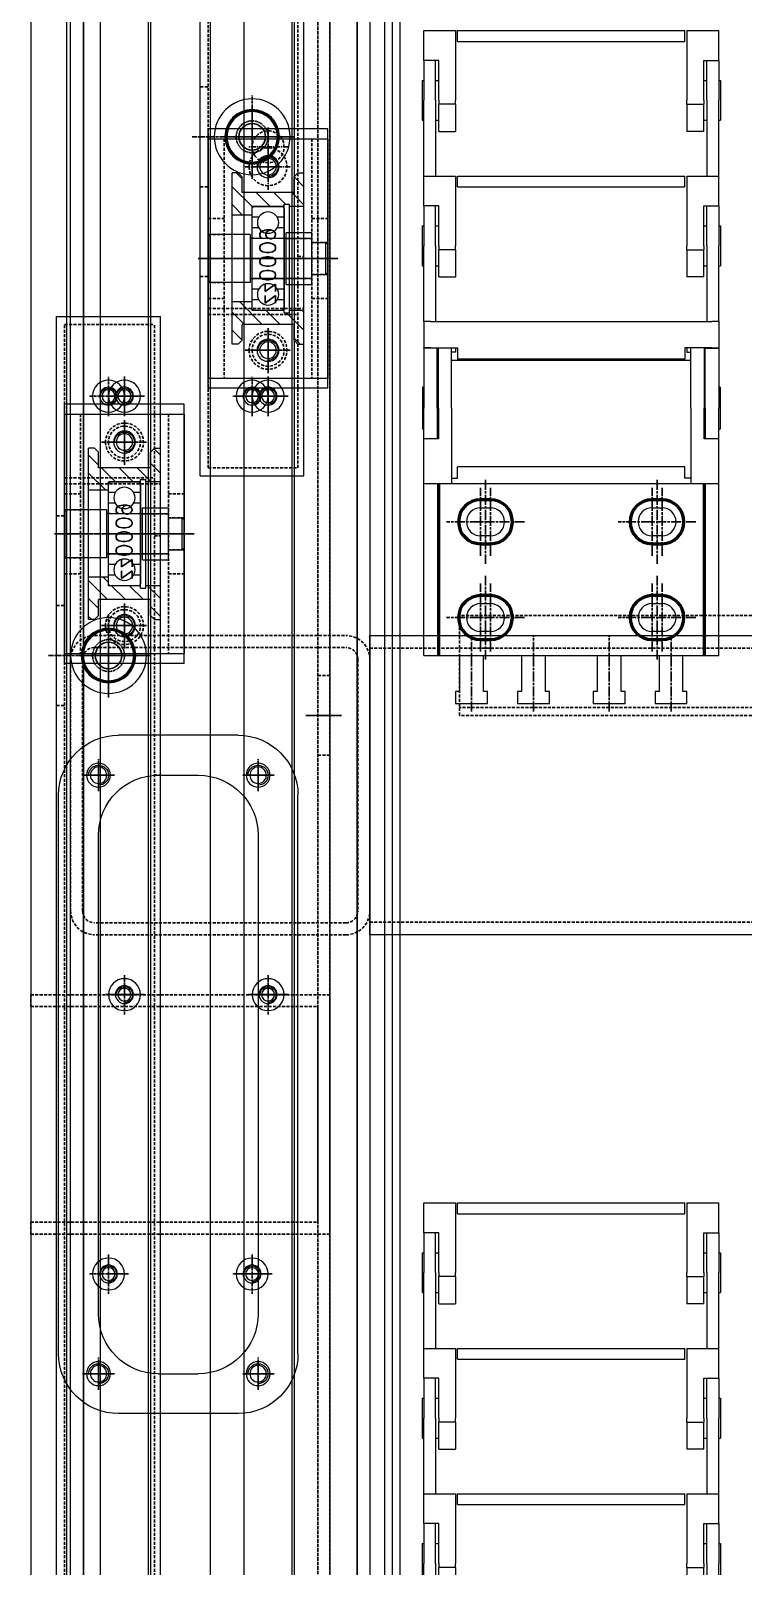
# Model space of a CAD drawing. Header units: millimetres. Extents: x -32759 to 129432, y 390 to 54305.
# Drawn here: x 20307 to 20485.6, y 25513.6 to 25898.5 of the extents above; entities that cross this region are included whole.
import ezdxf

# ---------------------------------------------------------------- set-up
doc = ezdxf.new("R2010")
doc.units = ezdxf.units.MM
for name, pattern in [('CENTER', [2, 1.25, -0.25, 0.25, -0.25]), ('CHAIN', [0.3543, 0.2362, -0.0295, 0.0591, -0.0295]), ('HIDDEN', [0.375, 0.25, -0.125])]:
    doc.linetypes.add(name, pattern=pattern)
for name, color, linetype in [('01-CENTER', 1, 'CENTER'), ('CL', 1, 'CENTER'), ('FL', 3, 'Continuous'), ('HL', 2, 'HIDDEN')]:
    doc.layers.add(name, color=color, linetype=linetype)
doc.layers.add('_BODY', color=7, linetype='Continuous', lineweight=13)
doc.styles.add('ROAMNS', font='romans.shx', dxfattribs={"width": 0.8, "bigfont": 'whgtxt.shx'})
doc.styles.get("Standard").update_dxf_attribs({"font": 'arial.ttf'})
doc.styles.add('한글', font='romans.shx', dxfattribs={"height": 4, "bigfont": 'whgtxt.shx'})
doc.dimstyles.new('20 작은 한덕_도면칫수', dxfattribs={"dimscale": 20, "dimtxt": 3.3, "dimasz": 3.5, "dimexe": 0.65, "dimexo": 1.25, "dimgap": 1, "dimtad": 1, "dimdec": 0, "dimdsep": 46, "dimtxsty": 'ROAMNS', "dimcen": 0, "dimclrd": 7, "dimclre": 7, "dimclrt": 2, "dimadec": 0, "dimazin": 2, "dimtp": 0.1, "dimtm": 0.1, "dimtfac": 0.71, "dimtdec": 0, "dimtmove": 0, "dimatfit": 3, "dimfxl": 1, "dimlwd": -1, "dimlwe": -1, "dimarcsym": 1})
doc.dimstyles.new('AM_ISO$0', dxfattribs={"dimtxt": 3.5, "dimasz": 3.5, "dimexe": 1, "dimexo": 1, "dimgap": 1.5, "dimtad": 1, "dimdsep": 46, "dimtxsty": 'Standard', "dimcen": 0, "dimclrd": 256, "dimclre": 256, "dimclrt": 2, "dimadec": 0, "dimazin": 2, "dimtp": 0.1, "dimtm": 0.1, "dimtfac": 0.71, "dimtdec": 3, "dimtmove": 0, "dimatfit": 3, "dimfxl": 1, "dimlwd": -1, "dimlwe": -1, "dimarcsym": 1})

# ---------------------------------------------------------------- blocks, each defined once
blk = doc.blocks.new('*D1345')
at = {"color": 7, "linetype": 'ByBlock', "transparency": 16777216}
for p, q in [((97320.9, 13113.96), (97320.9, 13254.97)), ((98295.9, 13113.96), (98295.9, 13254.97)), ((97390.9, 13241.97), (98225.9, 13241.97))]:
    blk.add_line(p, q, dxfattribs=at)
at = {"color": 7, "transparency": 16777216}
for points in [[(97390.9, 13230.3), (97390.9, 13253.64), (97320.9, 13241.97)], [(98225.9, 13230.3), (98225.9, 13253.64), (98295.9, 13241.97)]]:
    blk.add_solid(points, dxfattribs=at)
at = {"layer": 'Defpoints', "color": 0, "transparency": 16777216}
for p in [(98295.9, 13241.97), (97320.9, 13088.96), (98295.9, 13088.96)]:
    blk.add_point(p, dxfattribs=at)
at = {"color": 2, "transparency": 16777216, "insert": (97917.84, 13188.97), "char_height": 66, "attachment_point": 5, "rotation": 180, "style": 'ROAMNS'}
blk.add_mtext('975', dxfattribs=at)
blk = doc.blocks.new('y8ll')
at = {"ltscale": 0.5}
for p, q in [((206532.54, 29889.07), (205707.54, 29889.07)), ((205707.54, 29889.07), (205707.54, 29814.07)), ((205707.54, 29814.07), (206532.54, 29814.07))]:
    blk.add_line(p, q, dxfattribs=at)
at = {"layer": 'HL', "ltscale": 3}
for p, q in [((205707.54, 29885.87), (206532.54, 29885.87)), ((205707.54, 29817.27), (206532.54, 29817.27))]:
    blk.add_line(p, q, dxfattribs=at)
blk = doc.blocks.new('78E4TWT')
at = {"ltscale": 0.5}
for p, q in [((199299.89, 17897.84), (196019.89, 17897.84)), ((196019.89, 17822.84), (199299.89, 17822.84))]:
    blk.add_line(p, q, dxfattribs=at)
at = {"layer": 'HL', "ltscale": 3}
for p, q in [((196019.89, 17894.64), (199299.89, 17894.64)), ((196019.89, 17826.04), (199299.89, 17826.04))]:
    blk.add_line(p, q, dxfattribs=at)
blk = doc.blocks.new('78544')
at = {"color": 0, "rotation": 90}
blk.add_blockref('y8ll', (222093.38, -183563.49), dxfattribs=at)
blk.add_blockref('78E4TWT', (-6405.58, 4246.21))
blk = doc.blocks.new('R6WRWT')
at = {"ltscale": 0.5}
for p, q in [((208028.26, 17762.34), (205958.26, 17762.34)), ((205958.26, 17687.34), (208028.26, 17687.34))]:
    blk.add_line(p, q, dxfattribs=at)
at = {"layer": 'HL', "ltscale": 3}
for p, q in [((205958.26, 17759.14), (208028.26, 17759.14)), ((205958.26, 17690.54), (208028.26, 17690.54))]:
    blk.add_line(p, q, dxfattribs=at)
blk = doc.blocks.new('T7ETT')
at = {"ltscale": 0.5}
for p, q in [((208158.87, 18593.09), (206535.87, 18593.09)), ((206535.87, 18593.09), (206535.87, 18518.09)), ((206535.87, 18518.09), (208158.87, 18518.09))]:
    blk.add_line(p, q, dxfattribs=at)
at = {"layer": 'HL', "ltscale": 3}
for p, q in [((206535.87, 18589.89), (208158.87, 18589.89)), ((206535.87, 18521.29), (208158.87, 18521.29))]:
    blk.add_line(p, q, dxfattribs=at)
blk = doc.blocks.new('tyudrt')
at = {"layer": 'HL', "ltscale": 3}
for p, q in [((311320.86, 131.85), (311383.86, 131.85)), ((311320.86, 128.85), (311383.86, 128.85)), ((311314.86, 62.85), (311314.86, 125.85)), ((311317.86, 62.85), (311317.86, 125.85)), ((311386.86, 125.85), (311386.86, 62.85)), ((311389.86, 125.85), (311389.86, 62.85)), ((311383.86, 59.85), (311320.86, 59.85)), ((311383.86, 56.85), (311320.86, 56.85))]:
    blk.add_line(p, q, dxfattribs=at)
for centre, radius, start, end in [((311320.86, 125.85), 6, 90, 180), ((311383.86, 125.85), 6, 0, 90), ((311320.86, 125.85), 3, 90, 180), ((311383.86, 125.85), 3, 0, 90), ((311320.86, 62.85), 6, 180, 270), ((311320.86, 62.85), 3, 180, 270), ((311383.86, 62.85), 6, 270, 0), ((311383.86, 62.85), 3, 270, 0)]:
    blk.add_arc(centre, radius, start, end, dxfattribs=at)
blk = doc.blocks.new('574534')
at = {"rotation": 90}
blk.add_blockref('T7ETT', (212886.91, -187231.41), dxfattribs=at)
at = {"color": 0, "rotation": 90}
blk.add_blockref('y8ll', (224182.89, -186403.08), dxfattribs=at)
blk.add_blockref('R6WRWT', (-13044.44, 1542.12))
at = {"xscale": -1}
blk.add_blockref('tyudrt', (505683.68, 19172.62), dxfattribs=at)
blk = doc.blocks.new('tyrer')
at = {"layer": 'CL', "ltscale": 0.5}
blk.add_line((278569.1, 7588.4), (278569.1, 7582.4), dxfattribs=at)
at = {"layer": 'HL', "ltscale": 3}
for p, q in [((278565.6, 7586.4), (278565.6, 7584.4)), ((278572.6, 7586.4), (278572.6, 7584.4))]:
    blk.add_line(p, q, dxfattribs=at)
blk = doc.blocks.new('uytyutyu')
at = {"layer": 'HL', "ltscale": 3}
for p, q in [((278638.26, 7512.39), (278638.26, 7537.39)), ((278718.26, 7537.39), (278638.26, 7537.39)), ((278716.26, 7514.39), (278716.26, 7537.39)), ((278718.26, 7512.39), (278718.26, 7537.39)), ((278716.26, 7514.39), (278638.26, 7514.39)), ((278718.26, 7512.39), (278638.26, 7512.39))]:
    blk.add_line(p, q, dxfattribs=at)
at = {"rotation": 90}
blk.add_blockref('tyrer', (286302.66, -271042.71), dxfattribs=at)
blk = doc.blocks.new('845e5')
at = {"ltscale": 0.5}
for p, q in [((253180.46, 54334.95), (254580.46, 54334.95)), ((253180.46, 54333.04), (254580.46, 54333.04)), ((253180.46, 54331.11), (254580.46, 54331.11))]:
    blk.add_line(p, q, dxfattribs=at)
at = {"xscale": -1, "rotation": 270}
blk.add_blockref('uytyutyu', (246863.06, -224288.38), dxfattribs=at)
blk = doc.blocks.new('A$C3030005A')
for p, q in [((0, 74.3), (0, 72.55)), ((0, 74.3), (6.59, 74.3)), ((6.69, 74.3), (6.59, 74.3)), ((6.59, 72.55), (6.59, 74.3)), ((6.69, 74.3), (21.69, 74.3)), ((6.69, 70.9), (6.69, 74.3)), ((16.44, 74.6), (26.94, 74.6)), ((16.44, 74.6), (16.44, 74.3)), ((29.39, 74.3), (21.69, 74.3)), ((26.94, 74.6), (26.94, 74.3)), ((40.69, 74.3), (29.39, 74.3)), ((29.39, 74.3), (29.39, 70.6)), ((83.69, 74.3), (40.69, 74.3)), ((40.69, 74.3), (40.69, 0.3)), ((83.69, 0.3), (83.69, 74.3)), ((0, 2.05), (0, 72.55)), ((6.59, 72.55), (6.59, 65.8)), ((6.59, 70.9), (6.69, 70.9)), ((6.59, 70.6), (21.69, 70.6)), ((21.69, 70.9), (6.69, 70.9)), ((7.69, 70.6), (7.69, 70.9)), ((9.69, 70.6), (9.69, 70.9)), ((16.44, 70.9), (16.44, 70.6)), ((21.69, 70.9), (29.39, 70.9)), ((29.39, 70.6), (21.69, 70.6)), ((26.94, 70.9), (26.94, 70.6)), ((21.69, 67.3), (6.59, 67.3)), ((6.59, 66.3), (7.69, 66.3)), ((6.59, 65.8), (9.44, 65.8)), ((7.69, 66.3), (7.69, 67.3)), ((9.44, 65.8), (9.44, 8.8)), ((9.69, 7.3), (9.69, 67.3)), ((21.69, 67.3), (40.69, 67.3)), ((39.29, 65.8), (36.44, 65.8)), ((36.44, 65.8), (36.44, 8.8)), ((39.29, 67.3), (39.29, 65.8)), ((92.69, 66.3), (92.69, 65.3)), ((95.69, 66.3), (92.69, 66.3)), ((95.69, 58.3), (95.69, 66.3)), ((92.69, 65.3), (83.69, 65.3)), ((46.69, 57.55), (46.69, 60.05)), ((53.69, 60.05), (53.69, 57.55)), ((70.69, 57.55), (70.69, 60.05)), ((77.69, 60.05), (77.69, 57.55)), ((83.69, 59.3), (92.69, 59.3)), ((92.69, 59.3), (92.69, 58.3)), ((92.69, 58.3), (95.69, 58.3)), ((92.69, 50.8), (92.69, 49.8)), ((95.69, 50.8), (92.69, 50.8)), ((95.69, 42.8), (95.69, 50.8)), ((92.69, 49.8), (83.69, 49.8)), ((83.69, 43.8), (92.69, 43.8)), ((92.69, 43.8), (92.69, 42.8)), ((92.69, 42.8), (95.69, 42.8)), ((92.69, 30.8), (83.69, 30.8)), ((92.69, 31.8), (92.69, 30.8)), ((95.69, 31.8), (92.69, 31.8)), ((95.69, 23.8), (95.69, 31.8)), ((83.69, 24.8), (92.69, 24.8)), ((92.69, 24.8), (92.69, 23.8)), ((92.69, 23.8), (95.69, 23.8)), ((46.69, 14.55), (46.69, 17.05)), ((53.69, 17.05), (53.69, 14.55)), ((70.69, 14.55), (70.69, 17.05)), ((77.69, 17.05), (77.69, 14.55)), ((92.69, 16.3), (92.69, 15.3)), ((95.69, 16.3), (92.69, 16.3)), ((95.69, 8.3), (95.69, 16.3)), ((92.69, 15.3), (83.69, 15.3)), ((6.59, 8.8), (9.44, 8.8)), ((6.59, 2.05), (6.59, 8.8)), ((6.59, 8.3), (7.69, 8.3)), ((7.69, 8.3), (7.69, 7.3)), ((39.29, 8.8), (36.44, 8.8)), ((39.29, 7.3), (39.29, 8.8)), ((83.69, 9.3), (92.69, 9.3)), ((92.69, 9.3), (92.69, 8.3)), ((92.69, 8.3), (95.69, 8.3)), ((21.69, 7.3), (6.59, 7.3)), ((21.69, 4), (6.59, 4)), ((7.69, 4), (7.69, 3.7)), ((9.69, 3.7), (9.69, 4)), ((16.44, 4), (16.44, 3.7)), ((21.69, 7.3), (40.69, 7.3)), ((21.69, 4), (29.39, 4)), ((26.94, 4), (26.94, 3.7)), ((29.39, 4), (29.39, 0.3)), ((0, 2.05), (0, 0.3)), ((0, 0.3), (6.59, 0.3)), ((6.59, 3.7), (6.69, 3.7)), ((6.59, 2.05), (6.59, 0.3)), ((6.69, 0.3), (6.59, 0.3)), ((6.69, 3.7), (6.69, 0.3)), ((21.69, 3.7), (6.69, 3.7)), ((6.69, 0.3), (21.69, 0.3)), ((16.44, 0.3), (16.44, 0)), ((21.69, 3.7), (29.39, 3.7)), ((29.39, 0.3), (21.69, 0.3)), ((26.94, 0.3), (26.94, 0)), ((40.69, 0.3), (29.39, 0.3)), ((83.69, 0.3), (40.69, 0.3)), ((16.44, 0), (26.94, 0))]:
    blk.add_line(p, q)
at = {"lineweight": 50}
for p, q in [((40.69, 70.6), (83.69, 70.6)), ((44.69, 60.05), (44.69, 57.55)), ((55.69, 57.55), (55.69, 60.05)), ((68.69, 60.05), (68.69, 57.55)), ((79.69, 57.55), (79.69, 60.05)), ((44.69, 17.05), (44.69, 14.55)), ((55.69, 14.55), (55.69, 17.05)), ((68.69, 17.05), (68.69, 14.55)), ((79.69, 14.55), (79.69, 17.05)), ((40.69, 4), (83.69, 4))]:
    blk.add_line(p, q, dxfattribs=at)
for centre, start, end in [((50.19, 60.05), 0, 180), ((74.19, 60.05), 0, 180), ((50.19, 57.55), 180, 0), ((74.19, 57.55), 180, 0), ((50.19, 17.05), 0, 180), ((74.19, 17.05), 0, 180), ((50.19, 14.55), 180, 0), ((74.19, 14.55), 180, 0)]:
    blk.add_arc(centre, 5.5, start, end, dxfattribs=at)
for centre, start, end in [((50.19, 60.05), 0, 180), ((74.19, 60.05), 0, 180), ((50.19, 57.55), 180, 0), ((74.19, 57.55), 180, 0), ((50.19, 17.05), 0, 180), ((74.19, 17.05), 0, 180), ((50.19, 14.55), 180, 0), ((74.19, 14.55), 180, 0)]:
    blk.add_arc(centre, 3.5, start, end)
at = {"layer": '01-CENTER', "linetype": 'CHAIN', "ltscale": 10.556371}
for p, q in [((50.19, 68.55), (50.19, 49.05)), ((74.19, 68.55), (74.19, 49.05)), ((97.69, 62.3), (78.69, 62.3)), ((39.69, 58.8), (60.69, 58.8)), ((58.69, 60.05), (41.69, 60.05)), ((63.69, 58.8), (84.69, 58.8)), ((82.69, 60.05), (65.69, 60.05)), ((58.69, 57.55), (41.69, 57.55)), ((82.69, 57.55), (65.69, 57.55)), ((97.69, 46.8), (78.69, 46.8)), ((97.69, 27.8), (78.69, 27.8)), ((50.19, 25.55), (50.19, 6.05)), ((74.19, 25.55), (74.19, 6.05)), ((39.69, 15.8), (60.69, 15.8)), ((58.69, 17.05), (41.69, 17.05)), ((63.69, 15.8), (84.69, 15.8)), ((82.69, 17.05), (65.69, 17.05)), ((58.69, 14.55), (41.69, 14.55)), ((82.69, 14.55), (65.69, 14.55)), ((97.69, 12.3), (78.69, 12.3))]:
    blk.add_line(p, q, dxfattribs=at)
blk = doc.blocks.new('A$C5B6D2EAE')
for p, q in [((0, 66.4), (0, 74.4)), ((7.45, 74.4), (0, 74.4)), ((7.45, 70.6), (7.45, 74.4)), ((7.45, 74.4), (17.45, 74.4)), ((12.45, 74.8), (22.45, 74.8)), ((12.45, 74.4), (12.45, 74.8)), ((36.45, 74.4), (17.45, 74.4)), ((22.45, 74.4), (22.45, 74.8)), ((17.45, 71.4), (7.45, 71.4)), ((17.45, 70.6), (7.45, 70.6)), ((12.45, 70.6), (12.45, 71.4)), ((17.45, 71.4), (36.45, 71.4)), ((17.45, 70.6), (18.45, 70.6)), ((25.24, 70.6), (18.45, 70.6)), ((18.45, 66.4), (18.45, 70.6)), ((22.45, 70.6), (22.45, 71.4)), ((25.24, 70.6), (25.24, 66.4)), ((0, 66.4), (17.45, 66.4)), ((0, 8.9), (0, 65.9)), ((2.7, 65.9), (0, 65.9)), ((2.7, 8.9), (2.7, 65.9)), ((18.45, 66.4), (17.45, 66.4)), ((18.45, 66.4), (25.24, 66.4)), ((2.7, 8.9), (0, 8.9)), ((0, 0.4), (0, 8.4)), ((0, 8.4), (17.45, 8.4)), ((18.45, 8.4), (17.45, 8.4)), ((18.45, 8.4), (25.24, 8.4)), ((18.45, 8.4), (18.45, 4.2)), ((25.24, 4.2), (25.24, 8.4)), ((17.45, 4.2), (7.45, 4.2)), ((7.45, 4.2), (7.45, 0.4)), ((12.45, 3.4), (12.45, 4.2)), ((17.45, 4.2), (18.45, 4.2)), ((25.24, 4.2), (18.45, 4.2)), ((22.45, 3.4), (22.45, 4.2)), ((7.45, 0.4), (0, 0.4)), ((17.45, 3.4), (7.45, 3.4)), ((7.45, 0.4), (17.45, 0.4)), ((12.45, 0), (12.45, 0.4)), ((12.45, 0), (22.45, 0)), ((17.45, 3.4), (36.45, 3.4)), ((36.45, 0.4), (17.45, 0.4)), ((22.45, 0), (22.45, 0.4))]:
    blk.add_line(p, q)
blk = doc.blocks.new('ydthftf')
at = {"ltscale": 0.5, "xscale": -1}
for name, p in [('A$C5B6D2EAE', (254195.34, 54482.11)), ('A$C5B6D2EAE', (254231.79, 54482.11)), ('A$C5B6D2EAE', (254268.24, 54482.11)), ('A$C3030005A', (254489.15, 54482.21)), ('A$C5B6D2EAE', (254525.6, 54482.11)), ('A$C5B6D2EAE', (254562.05, 54482.11))]:
    blk.add_blockref(name, p, dxfattribs=at)
blk = doc.blocks.new('68w3rwt')
for name, p in [('845e5', (-37669.98, -150.79)), ('ydthftf', (-37684.98, -292.42))]:
    blk.add_blockref(name, p)
blk = doc.blocks.new('r6qq3rwq')
at = {"ltscale": 0.5}
for radius in [4, 2.25]:
    blk.add_circle((157631.76, 30506.04), radius, dxfattribs=at)
at = {"layer": 'CL', "ltscale": 0.5}
for p, q in [((157631.76, 30511.04), (157631.76, 30501.04)), ((157626.76, 30506.04), (157636.76, 30506.04))]:
    blk.add_line(p, q, dxfattribs=at)
blk = doc.blocks.new('6tuerte')
at = {"ltscale": 0.5}
for p, q in [((158864.39, 29430.98), (159824.39, 29430.98)), ((158864.39, 29418.98), (159824.39, 29418.98))]:
    blk.add_line(p, q, dxfattribs=at)
for p in [(1562.63, -1081.07), (1712.63, -1081.07)]:
    blk.add_blockref('r6qq3rwq', p)
blk = doc.blocks.new('ryuere')
at = {"layer": 'HL', "ltscale": 3}
for p, q in [((-17901.74, 10665.66), (-17901.74, 10667.16)), ((-17841.74, 10665.66), (-17841.74, 10667.16))]:
    blk.add_line(p, q, dxfattribs=at)
blk = doc.blocks.new('tirru')
at = {"layer": 'CL'}
for p, q in [((-18451.74, 9463.76), (-18451.74, 9453.94)), ((-18456.65, 9458.85), (-18446.82, 9458.85))]:
    blk.add_line(p, q, dxfattribs=at)
at = {"layer": 'HL', "ltscale": 3}
blk.add_circle((-18451.74, 9458.85), 4, dxfattribs=at)
blk = doc.blocks.new('r66uru')
at = {"layer": 'CL'}
blk.add_line((-18386.74, 10633.16), (-18386.74, 10639.16), dxfattribs=at)
at = {"layer": 'HL', "ltscale": 3}
for p, q in [((-18399.24, 10635.16), (-18399.24, 10637.16)), ((-18374.24, 10635.16), (-18374.24, 10637.16))]:
    blk.add_line(p, q, dxfattribs=at)
blk = doc.blocks.new('fjffj')
at = {"layer": 'HL', "ltscale": 3}
for p, q in [((-18321.74, 10635.16), (-18321.74, 10637.16)), ((-17921.74, 10635.16), (-17921.74, 10637.16))]:
    blk.add_line(p, q, dxfattribs=at)
blk = doc.blocks.new('tyrttet')
blk.add_circle((200207.9, 17418.07), 6.6)
at = {"layer": 'CL'}
for p, q in [((200207.9, 17426.17), (200207.9, 17409.97)), ((200199.8, 17418.07), (200216, 17418.07))]:
    blk.add_line(p, q, dxfattribs=at)
blk = doc.blocks.new('trtete')
for p, q in [((200122.9, 17402.07), (200122.9, 17428.07)), ((200122.9, 17428.07), (200622.9, 17428.07)), ((200622.9, 17402.07), (200622.9, 17428.07)), ((200122.9, 17402.07), (200622.9, 17402.07))]:
    blk.add_line(p, q)
at = {"layer": 'HL', "ltscale": 3}
for p, q in [((200124.9, 17404.07), (200124.9, 17426.57)), ((200124.9, 17426.57), (200620.9, 17426.57)), ((200163.4, 17404.07), (200163.4, 17426.57)), ((200164.9, 17404.07), (200164.9, 17428.07)), ((200580.9, 17404.07), (200580.9, 17428.07)), ((200582.4, 17404.07), (200582.4, 17426.57)), ((200620.9, 17404.07), (200620.9, 17426.57)), ((200124.9, 17404.07), (200620.9, 17404.07))]:
    blk.add_line(p, q, dxfattribs=at)
at = {"xscale": -1}
for name, p in [('ryuere', (182336.17, 6760.91)), ('r66uru', (182151.17, 6766.91))]:
    blk.add_blockref(name, p, dxfattribs=at)
for name, p in [('ryuere', (218409.64, 6760.91)), ('tirru', (218606.14, 7960.23)), ('tyrttet', (0, -3)), ('tirru', (218657.14, 7960.23)), ('tyrttet', (330, -3)), ('tirru', (218997.14, 7960.23)), ('tirru', (219043.14, 7960.23)), ('fjffj', (218494.64, 6766.91)), ('r66uru', (218594.64, 6766.91))]:
    blk.add_blockref(name, p)
blk = doc.blocks.new('tu7yett')
at = {"ltscale": 0.5}
for radius in [9.5, 6.83, 6.33]:
    blk.add_circle((203705.95, 14336.91), radius, dxfattribs=at)
at = {"layer": 'CL', "ltscale": 0.5}
for p, q in [((203705.95, 14347.41), (203705.95, 14326.41)), ((203695.45, 14336.91), (203716.45, 14336.91))]:
    blk.add_line(p, q, dxfattribs=at)
at = {"layer": 'FL', "ltscale": 0.5}
blk.add_circle((203705.95, 14336.91), 3.32, dxfattribs=at)
at = {"layer": 'HL', "ltscale": 0.5}
blk.add_circle((203705.95, 14336.91), 4, dxfattribs=at)
blk = doc.blocks.new('uiorwe')
blk.add_circle((-18255.47, 8800.93), 2.75)
at = {"layer": 'CL'}
for p, q in [((-18255.47, 8795.18), (-18255.47, 8806.68)), ((-18261.22, 8800.93), (-18249.72, 8800.93))]:
    blk.add_line(p, q, dxfattribs=at)
at = {"layer": 'HL', "ltscale": 3}
blk.add_circle((-18255.47, 8800.93), 4.75, dxfattribs=at)
blk = doc.blocks.new('tyuwtt')
at = {"layer": 'CL'}
blk.add_line((-18535.92, 8734.93), (-18528.92, 8734.93), dxfattribs=at)
at = {"layer": 'HL', "ltscale": 3}
for p, q in [((-18534.42, 8738.93), (-18530.42, 8738.93)), ((-18534.42, 8730.93), (-18530.42, 8730.93))]:
    blk.add_line(p, q, dxfattribs=at)
blk = doc.blocks.new('RERE')
at = {"layer": 'CL'}
blk.add_line((201660.76, 16292.72), (201667.76, 16292.72), dxfattribs=at)
at = {"layer": 'HL', "ltscale": 3}
for p, q in [((201662.26, 16298.72), (201666.26, 16298.72)), ((201662.26, 16286.72), (201666.26, 16286.72))]:
    blk.add_line(p, q, dxfattribs=at)
blk = doc.blocks.new('R6UEWT')
at = {"ltscale": 0.5}
for p, q in [((201575.56, 16344.32), (201575.56, 16374.32)), ((201635.56, 16374.32), (201575.56, 16374.32)), ((201635.56, 16344.32), (201635.56, 16374.32)), ((201635.56, 16344.32), (201575.56, 16344.32))]:
    blk.add_line(p, q, dxfattribs=at)
at = {"layer": 'HL', "ltscale": 3}
for p, q in [((201595.56, 16370.32), (201595.56, 16374.32)), ((201615.56, 16370.32), (201615.56, 16374.32)), ((201635.56, 16370.32), (201575.56, 16370.32)), ((201635.56, 16348.32), (201575.56, 16348.32)), ((201595.56, 16344.32), (201595.56, 16348.32)), ((201615.56, 16344.32), (201615.56, 16348.32))]:
    blk.add_line(p, q, dxfattribs=at)
at = {"extrusion": (0, 0, -1), "zscale": -1, "rotation": 270}
blk.add_blockref('tyuwtt', (-210340.49, -2160.1), dxfattribs=at)
for p in [(219838.03, 7558.39), (219884.03, 7558.39)]:
    blk.add_blockref('uiorwe', p)
at = {"rotation": 90}
blk.add_blockref('RERE', (217898.28, -185317.94), dxfattribs=at)
blk = doc.blocks.new('UTREE')
at = {"ltscale": 0.5}
h = blk.add_hatch(dxfattribs=at)
h.set_pattern_fill('ANSI31', color=1, style=0)
h.paths.add_polyline_path([(201430.48, 16367.01), (201438.48, 16367.01), (201438.48, 16367.61), (201439.83, 16367.61), (201439.83, 16367.01), (201443.48, 16367.01), (201443.48, 16375.51), (201441.98, 16375.51), (201440.98, 16374.51), (201440.98, 16370.51), (201427.98, 16370.51), (201427.98, 16374.51), (201426.98, 16375.51), (201425.48, 16375.51), (201425.48, 16364.91), (201430.48, 16364.91)])
h.paths.add_polyline_path([(201440.98, 16337.51), (201440.98, 16333.51), (201441.98, 16332.51), (201443.48, 16332.51), (201443.48, 16341.01), (201439.83, 16341.01), (201439.83, 16340.41), (201438.48, 16340.41), (201438.48, 16341.01), (201430.48, 16341.01), (201430.48, 16343.11), (201425.48, 16343.11), (201425.48, 16332.51), (201426.98, 16332.51), (201427.98, 16333.51), (201427.98, 16337.51)])
for p, q in [((201425.48, 16375.51), (201425.48, 16332.51)), ((201426.98, 16375.51), (201425.48, 16375.51)), ((201427.98, 16374.51), (201426.98, 16375.51)), ((201441.98, 16375.51), (201440.98, 16374.51)), ((201441.98, 16375.51), (201443.48, 16375.51)), ((201443.48, 16375.51), (201443.48, 16332.51)), ((201427.98, 16374.51), (201427.98, 16370.51)), ((201440.98, 16374.51), (201440.98, 16370.51)), ((201440.98, 16370.51), (201427.98, 16370.51)), ((201438.48, 16367.61), (201438.48, 16340.41)), ((201438.48, 16367.61), (201439.83, 16367.61)), ((201439.83, 16367.61), (201439.83, 16340.41)), ((201430.48, 16364.91), (201425.48, 16364.91)), ((201430.48, 16367.01), (201430.48, 16341.01)), ((201438.48, 16367.01), (201430.48, 16367.01)), ((201443.48, 16367.01), (201439.83, 16367.01)), ((201430.48, 16343.11), (201425.48, 16343.11)), ((201438.48, 16341.01), (201430.48, 16341.01)), ((201443.48, 16341.01), (201439.83, 16341.01)), ((201427.98, 16337.51), (201427.98, 16333.51)), ((201440.98, 16337.51), (201427.98, 16337.51)), ((201438.48, 16340.41), (201439.83, 16340.41)), ((201440.98, 16337.51), (201440.98, 16333.51)), ((201427.98, 16333.51), (201426.98, 16332.51)), ((201440.98, 16333.51), (201441.98, 16332.51)), ((201426.98, 16332.51), (201425.48, 16332.51)), ((201441.98, 16332.51), (201443.48, 16332.51))]:
    blk.add_line(p, q, dxfattribs=at)
at = {"layer": 'CL', "ltscale": 0.5}
blk.add_line((201446.48, 16354.01), (201422.48, 16354.01), dxfattribs=at)
blk = doc.blocks.new('67etrre')
at = {"color": 1, "ltscale": 0.5}
for p, q in [((306759.48, 12561.86), (306752.48, 12561.86)), ((306751.98, 12561.36), (306751.98, 12536.36)), ((306753.67, 12559.19), (306751.98, 12559.19)), ((306759.98, 12559.19), (306758.29, 12559.19)), ((306759.98, 12536.36), (306759.98, 12561.36)), ((306753.67, 12556.53), (306751.98, 12556.53)), ((306752.48, 12553.86), (306759.48, 12553.86)), ((306759.98, 12556.53), (306758.29, 12556.53)), ((306759.48, 12543.86), (306752.48, 12543.86)), ((306753.67, 12541.19), (306751.98, 12541.19)), ((306753.67, 12538.53), (306751.98, 12538.53)), ((306759.98, 12541.19), (306758.29, 12541.19)), ((306759.98, 12538.53), (306758.29, 12538.53)), ((306752.48, 12535.86), (306759.48, 12535.86))]:
    blk.add_line(p, q, dxfattribs=at)
for centre in [(306755.98, 12557.86), (306755.98, 12539.86)]:
    blk.add_circle(centre, 2.67, dxfattribs=at)
for centre, start, end in [((306752.48, 12561.36), 90, 180), ((306759.48, 12561.36), 0, 90), ((306752.48, 12554.36), 180, 270), ((306759.48, 12554.36), 270, 0), ((306752.48, 12543.36), 90, 180), ((306759.48, 12543.36), 0, 90), ((306752.48, 12536.36), 180, 270), ((306759.48, 12536.36), 270, 0)]:
    blk.add_arc(centre, 0.5, start, end, dxfattribs=at)
at = {"layer": 'CL', "ltscale": 0.5}
blk.add_line((306750.98, 12548.86), (306760.98, 12548.86), dxfattribs=at)
at = {"ltscale": 0.5, "style": '한글'}
blk.add_text('6000zz', height=4, rotation=90, dxfattribs=at).set_placement((306757.88, 12541.03))
blk = doc.blocks.new('7UERE')
at = {"ltscale": 0.5}
for p, q in [((201578.54, 16473.57), (201579.04, 16474.07)), ((201578.54, 16473.57), (201578.54, 16462.57)), ((201589.04, 16474.07), (201579.04, 16474.07)), ((201579.04, 16474.07), (201579.04, 16462.07)), ((201589.04, 16462.07), (201589.04, 16474.07)), ((201604.54, 16473.07), (201589.04, 16473.07)), ((201578.54, 16462.57), (201579.04, 16462.07)), ((201589.04, 16462.07), (201579.04, 16462.07)), ((201604.54, 16463.07), (201589.04, 16463.07))]:
    blk.add_line(p, q, dxfattribs=at)
for p, q in [((201604.54, 16473.07), (201604.54, 16463.07)), ((201604.54, 16472.07), (201608.04, 16472.07)), ((201608.04, 16472.07), (201608.54, 16471.57)), ((201608.04, 16472.07), (201608.04, 16464.07)), ((201608.54, 16471.57), (201608.54, 16464.57)), ((201604.54, 16464.07), (201608.04, 16464.07)), ((201608.54, 16464.57), (201608.04, 16464.07))]:
    blk.add_line(p, q)
at = {"layer": 'CL'}
blk.add_line((201576.04, 16468.07), (201611.04, 16468.07), dxfattribs=at)
blk = doc.blocks.new('YURTETT')
at = {"ltscale": 0.5}
for p, q in [((201630.72, 16474.57), (201637.22, 16474.57)), ((201630.72, 16474.57), (201630.72, 16461.57)), ((201637.22, 16474.57), (201637.22, 16461.57)), ((201630.72, 16461.57), (201637.22, 16461.57))]:
    blk.add_line(p, q, dxfattribs=at)
at = {"layer": 'CL', "ltscale": 0.5}
blk.add_line((201628.72, 16468.07), (201639.22, 16468.07), dxfattribs=at)
at = {"layer": 'HL', "ltscale": 3}
for p, q in [((201630.72, 16473.07), (201637.22, 16473.07)), ((201630.72, 16463.07), (201637.22, 16463.07))]:
    blk.add_line(p, q, dxfattribs=at)
blk = doc.blocks.new('5YWWWE')
blk.add_blockref('R6UEWT', (-68.47, 300.44))
at = {"rotation": 90}
for name, p in [('7UERE', (218005.16, -184933.78)), ('YURTETT', (218005.16, -184966.45)), ('67etrre', (214085.95, -290096.22))]:
    blk.add_blockref(name, p, dxfattribs=at)
at = {"color": 1, "rotation": 90}
blk.add_blockref('UTREE', (217891.1, -184774.72), dxfattribs=at)
blk = doc.blocks.new('TYEWRW')
at = {"ltscale": 0.5}
blk.add_circle((316722.34, 32394.14), 2.07, dxfattribs=at)
at = {"color": 1, "ltscale": 0.5}
blk.add_arc((316722.34, 32394.14), 2.5, 270, 180, dxfattribs=at)
at = {"layer": 'CL', "ltscale": 0.5}
for p, q in [((316722.34, 32397.64), (316722.34, 32390.64)), ((316718.84, 32394.14), (316725.84, 32394.14))]:
    blk.add_line(p, q, dxfattribs=at)
blk = doc.blocks.new('trwew')
at = {"ltscale": 0.5}
for p, q in [((201573.06, 16182.91), (201573.06, 16152.91)), ((201573.06, 16182.91), (201638.06, 16182.91)), ((201638.06, 16182.91), (201638.06, 16152.91)), ((201573.06, 16152.91), (201638.06, 16152.91))]:
    blk.add_line(p, q, dxfattribs=at)
for p in [(-115139.78, -16226.23), (-115093.78, -16226.23)]:
    blk.add_blockref('TYEWRW', p)
blk = doc.blocks.new('6qwrqr')
for name, p in [('5YWWWE', (573.84, -331.06)), ('5YWWWE', (964.84, -331.06)), ('trwew', (505.38, 160.79)), ('trwew', (896.38, 160.79)), ('trtete', (1933.53, -1090.37)), ('tu7yett', (-1564.52, 1987.8)), ('tu7yett', (-1234.52, 1987.8))]:
    blk.add_blockref(name, p)
blk = doc.blocks.new('5TU7WRRW')
at = {"color": 6, "ltscale": 0.5}
for radius in [4, 2.25]:
    blk.add_circle((205051.57, 17515.02), radius, dxfattribs=at)
at = {"layer": 'CL', "ltscale": 0.5}
for p, q in [((205051.57, 17520.02), (205051.57, 17510.02)), ((205046.57, 17515.02), (205056.57, 17515.02))]:
    blk.add_line(p, q, dxfattribs=at)
blk = doc.blocks.new('56uewwr')
at = {"color": 6}
for p, q in [((161145.25, 27256.1), (160185.25, 27256.1)), ((161145.25, 27247.1), (160185.25, 27247.1)), ((161145.25, 27226.1), (160185.25, 27226.1)), ((161145.25, 27211.1), (160185.25, 27211.1)), ((161145.25, 27190.1), (160185.25, 27190.1)), ((161145.25, 27181.1), (160185.25, 27181.1))]:
    blk.add_line(p, q, dxfattribs=at)
for p in [(-44606.32, 9721.58), (-44386.32, 9721.58), (-44606.32, 9685.58), (-44386.32, 9685.58)]:
    blk.add_blockref('5TU7WRRW', p, dxfattribs=at)
blk = doc.blocks.new('r6wr3wr')
for name, p in [('6qwrqr', (-43372.97, 17191.16)), ('56uewwr', (-1961.79, 6279.26)), ('6qwrqr', (-43832.97, 17155.16))]:
    blk.add_blockref(name, p)
blk = doc.blocks.new('eywerw')
at = {"ltscale": 0.5}
blk.add_circle((158547.68, 31157.1), 3, dxfattribs=at)
at = {"layer": 'CL', "ltscale": 0.5}
for p, q in [((158547.68, 31161.13), (158547.68, 31153.07)), ((158543.65, 31157.1), (158551.7, 31157.1))]:
    blk.add_line(p, q, dxfattribs=at)
blk = doc.blocks.new('5ywrw')
at = {"ltscale": 0.5}
for p, q in [((158520.19, 31242.74), (158660.19, 31242.74)), ((158505.19, 31227.74), (158505.19, 31197.74)), ((158675.19, 31227.74), (158675.19, 31197.74)), ((158520.19, 31182.74), (158660.19, 31182.74))]:
    blk.add_line(p, q, dxfattribs=at)
for centre, start, end in [((158520.19, 31227.74), 90, 180), ((158660.19, 31227.74), 0, 90), ((158520.19, 31197.74), 180, 270), ((158660.19, 31197.74), 270, 0)]:
    blk.add_arc(centre, 15, start, end, dxfattribs=at)
for p in [(-32.49, 75.64), (117.51, 75.64), (-32.49, 35.64), (117.51, 35.64)]:
    blk.add_blockref('eywerw', p)
blk = doc.blocks.new('r6yerwe')
at = {"layer": 'HL', "ltscale": 3}
for p, q in [((160910.08, 29876.79), (160910.08, 29951.79)), ((160910.08, 29951.79), (160970.08, 29951.79)), ((160970.08, 29876.79), (160970.08, 29951.79)), ((160913.08, 29948.79), (160967.08, 29948.79)), ((160913.08, 29876.79), (160913.08, 29948.79)), ((160967.08, 29876.79), (160967.08, 29948.79)), ((160910.08, 29876.79), (160913.08, 29876.79)), ((160967.08, 29876.79), (160970.08, 29876.79))]:
    blk.add_line(p, q, dxfattribs=at)
blk = doc.blocks.new('y4ee')
at = {"ltscale": 0.5}
blk.add_circle((159827.27, 26534.39), 2.07, dxfattribs=at)
at = {"color": 1, "ltscale": 0.5}
blk.add_arc((159827.27, 26534.39), 2.5, 270, 180, dxfattribs=at)
at = {"layer": 'CL', "ltscale": 0.5}
for p, q in [((159827.27, 26537.89), (159827.27, 26530.89)), ((159823.77, 26534.39), (159830.77, 26534.39))]:
    blk.add_line(p, q, dxfattribs=at)
blk = doc.blocks.new('t7uyryry')
at = {"ltscale": 0.5}
for p, q in [((159261.46, 31250.74), (157185.46, 31250.74)), ((158593.46, 31232.74), (158473.46, 31232.74)), ((158458.46, 31207.74), (158458.46, 31217.74)), ((158608.46, 31207.74), (158608.46, 31217.74)), ((158473.46, 31192.74), (158593.46, 31192.74))]:
    blk.add_line(p, q, dxfattribs=at)
for centre, start, end in [((158473.46, 31217.74), 90, 180), ((158593.46, 31217.74), 0, 90), ((158473.46, 31207.74), 180, 270), ((158593.46, 31207.74), 270, 0)]:
    blk.add_arc(centre, 15, start, end, dxfattribs=at)
at = {"color": 6}
for p in [(-1368.81, 4698.36), (-1218.81, 4698.36), (-1368.81, 4658.36), (-1218.81, 4658.36)]:
    blk.add_blockref('y4ee', p, dxfattribs=at)
blk = doc.blocks.new('578wr')
at = {"layer": 'HL', "ltscale": 3}
for p, q in [((159196.46, 28281.3), (157250.46, 28281.3)), ((159196.46, 28278.3), (157250.46, 28278.3))]:
    blk.add_line(p, q, dxfattribs=at)
blk = doc.blocks.new('56urfw')
at = {"ltscale": 0.5}
blk.add_circle((157533.11, 30589.18), 1.62, dxfattribs=at)
at = {"color": 1, "ltscale": 0.5}
blk.add_arc((157533.11, 30589.18), 2, 270, 180, dxfattribs=at)
at = {"layer": 'CL', "ltscale": 0.5}
for p, q in [((157533.11, 30592.18), (157533.11, 30586.18)), ((157530.11, 30589.18), (157536.11, 30589.18))]:
    blk.add_line(p, q, dxfattribs=at)
blk = doc.blocks.new('rtuw3rwr')
at = {"layer": 'HL', "ltscale": 3}
for p, q in [((159196.46, 28803.38), (157250.46, 28803.38)), ((159196.46, 28800.38), (157250.46, 28800.38))]:
    blk.add_line(p, q, dxfattribs=at)
for p in [(1020.35, -1801.3), (1170.35, -1801.3), (1020.35, -1837.3), (1170.35, -1837.3)]:
    blk.add_blockref('56urfw', p)
blk = doc.blocks.new('uett')
at = {"layer": 'CL', "ltscale": 0.5}
blk.add_line((157033, 24824.01), (157042, 24824.01), dxfattribs=at)
at = {"layer": 'HL', "ltscale": 3}
for p, q in [((157036, 24834.01), (157039, 24834.01)), ((157036, 24814.01), (157039, 24814.01))]:
    blk.add_line(p, q, dxfattribs=at)
blk = doc.blocks.new('rturtey')
at = {"layer": 'HL', "ltscale": 3}
for p, q in [((156812.23, 25141.89), (154742.23, 25141.89)), ((156812.23, 25138.89), (154742.23, 25138.89))]:
    blk.add_line(p, q, dxfattribs=at)
at = {"rotation": 90}
blk.add_blockref('uett', (181001.24, -131897.11), dxfattribs=at)
for p in [(-1495.88, -5466.79), (-1275.88, -5466.79), (-1495.88, -5502.79), (-1275.88, -5502.79)]:
    blk.add_blockref('56urfw', p)
blk = doc.blocks.new('56wer')
for name, p in [('rturtey', (0, 4455.79)), ('t7uyryry', (-2446.23, -1653.07)), ('578wr', (-2446.23, 1316.37)), ('rtuw3rwr', (-2446.23, 794.3))]:
    blk.add_blockref(name, p)
at = {"xscale": -1}
blk.add_blockref('r6yerwe', (317017.31, -354.12), dxfattribs=at)
blk = doc.blocks.new('5uwerwt')
for name, p in [('56wer', (0, 2502.8)), ('r6wr3wr', (-2446.23, -1434.88)), ('6tuerte', (-3087.15, 2660.01)), ('5ywrw', (-2502.95, 849.74)), ('6tuerte', (-3087.15, 2624.01))]:
    blk.add_blockref(name, p)
at = {"xscale": -1}
blk.add_blockref('r6yerwe', (317017.31, 2148.69), dxfattribs=at)
blk = doc.blocks.new('*D1348')
at = {"linetype": 'ByBlock', "ltscale": 0.5, "transparency": 16777216}
for p, q in [((97322.9, 13119.86), (97294.45, 13119.86)), ((97295.45, 13095.46), (97295.45, 13116.36)), ((97319.9, 13091.96), (97294.45, 13091.96))]:
    blk.add_line(p, q, dxfattribs=at)
at = {"ltscale": 0.5, "transparency": 16777216}
for points in [[(97296.04, 13116.36), (97294.87, 13116.36), (97295.45, 13119.86)], [(97296.04, 13095.46), (97294.87, 13095.46), (97295.45, 13091.96)]]:
    blk.add_solid(points, dxfattribs=at)
at = {"layer": 'Defpoints', "color": 0, "ltscale": 0.5, "transparency": 16777216}
for p in [(97295.45, 13119.86), (97323.9, 13119.86), (97320.9, 13091.96)]:
    blk.add_point(p, dxfattribs=at)
at = {"color": 2, "ltscale": 0.5, "transparency": 16777216, "insert": (97298.74, 13105.91), "char_height": 3.5, "attachment_point": 5, "rotation": 270, "bg_fill": 3, "box_fill_scale": 1.1, "bg_fill_color": 256, "bg_fill_true_color": 13158600, "bg_fill_transparency": 0}
blk.add_mtext('27.9', dxfattribs=at)
blk = doc.blocks.new('y8e5ey')
at = {"rotation": 90}
for name, p in [('5uwerwt', (130331.376, -143723.274)), ('78544', (120364.948, -179805.35)), ('574534', (117525.357, -181894.861))]:
    blk.add_blockref(name, p, dxfattribs=at)
at = {"color": 0, "rotation": 90}
blk.add_blockref('68w3rwt', (152397.482, -204251.514), dxfattribs=at)
dim = blk.add_linear_dim(base=(98295.895, 13241.97), p1=(97320.895, 13088.96), p2=(98295.895, 13088.96), angle=0, dimstyle='20 작은 한덕_도면칫수')
dim.commit()
dim.dimension.update_dxf_attribs({"geometry": '*D1345', "text_midpoint": (97917.84, 13241.97), "dimtype": 128})
at = {"ltscale": 0.5}
dim = blk.add_linear_dim(base=(97295.455, 13119.861), p1=(97320.895, 13091.96), p2=(97323.895, 13119.861), angle=90, dimstyle='AM_ISO$0', override={"dimfxl": 8, "dimtfill": 1}, dxfattribs=at)
dim.commit()
dim.dimension.update_dxf_attribs({"geometry": '*D1348', "text_midpoint": (97298.742, 13105.91)})
blk = doc.blocks.new('1')
at = {"color": 6, "xscale": -1}
blk.add_blockref('y8e5ey', (100575.763, -6800.077), dxfattribs=at)
blk = doc.blocks.new('sdfgsdfgcxvxbxcv')
blk.add_blockref('1', (266381.038, 132792.991))
blk = doc.blocks.new('2')
at = {"color": 6, "xscale": -1}
blk.add_blockref('y8e5ey', (121155.752, -6800.077), dxfattribs=at)
blk = doc.blocks.new('dfsgxcvbxcbxcvbxcbv')
blk.add_blockref('2', (329352.025, 132259.335))

msp = doc.modelspace()

# ---------------------------------------------------------------- block references
at = {"layer": '_BODY'}
for name in ['sdfgsdfgcxvxbxcv', 'dfsgxcvbxcbxcvbxcbv']:
    msp.add_blockref(name, (-248343.91, -112719.97), dxfattribs=at)

doc.saveas('drawing.dxf')
